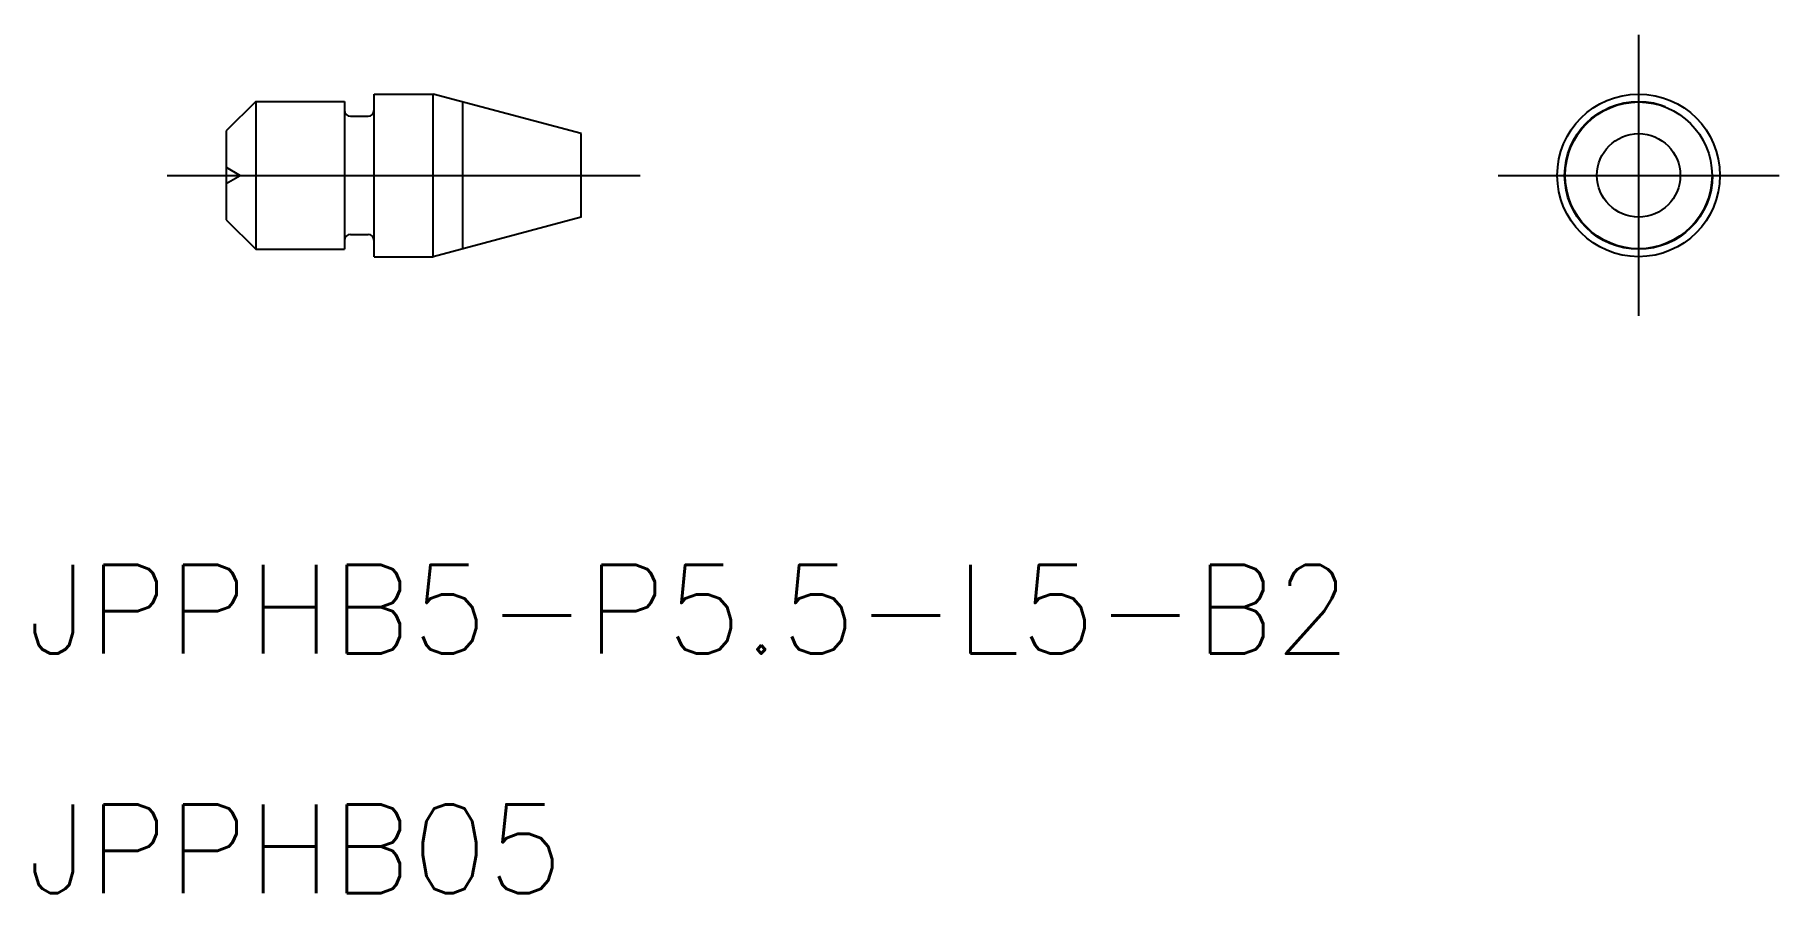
# Model space of a CAD drawing. Extents: x -54.2 to 4.8, y -24.3 to 4.8.
import ezdxf

# ---------------------------------------------------------------- set-up
doc = ezdxf.new("R2010")
doc.units = 0
doc.linetypes.add('CENTER', pattern=[50.8, 31.75, -6.35, 6.35, -6.35])
doc.linetypes.add('DASHED', pattern=[19.05, 12.7, -6.35])
doc.layers.get('0').update_dxf_attribs({"linetype": 'CONTINUOUS'})
doc.layers.add('CENTER', color=1, linetype='CENTER')
doc.styles.get("Standard").update_dxf_attribs({"font": 'txt.shx', "height": 3, "bigfont": 'bigfont.shx'})

# ---------------------------------------------------------------- blocks, each defined once
blk = doc.blocks.new('*U2')
at = {"color": 7, "linetype": 'CONTINUOUS'}
blk.add_text('JPPHB5-P5.5-L5-B2', height=3, dxfattribs=at).set_placement((-54.475, -16.169))
blk = doc.blocks.new('*U3')
at = {"color": 7, "linetype": 'CONTINUOUS'}
blk.add_text('JPPHB05', height=3, dxfattribs=at).set_placement((-54.475, -24.269))

msp = doc.modelspace()

# ---------------------------------------------------------------- linework, layer by layer
at = {"color": 7, "linetype": 'CONTINUOUS'}
for p, q in [((-46.75, 2.5), (-47.75, 1.5)), ((-46.75, 2.5), (-46.75, -2.5)), ((-46.75, 2.5), (-43.75, 2.5)), ((-43.75, 2.5), (-43.75, -2.5)), ((-42.75, -2.75), (-42.75, 2.75)), ((-42.75, 2.75), (-40.75, 2.75)), ((-35.75, 1.41), (-40.75, 2.75)), ((-40.75, -2.75), (-40.75, 2.75)), ((-39.75, -2.482), (-39.75, 2.482)), ((-43.55, 2), (-42.95, 2)), ((-47.75, 1.5), (-47.75, -1.5)), ((-35.75, -1.41), (-35.75, 1.41)), ((-47.75, -1.5), (-46.75, -2.5)), ((-35.75, -1.41), (-40.75, -2.75)), ((-43.55, -2), (-42.95, -2)), ((-46.75, -2.5), (-43.75, -2.5)), ((-42.75, -2.75), (-40.75, -2.75))]:
    msp.add_line(p, q, dxfattribs=at)
at = {"color": 3, "linetype": 'DASHED'}
for p in [(-47.75, 0.275), (-47.75, -0.275)]:
    msp.add_line(p, (-47.274, 0), dxfattribs=at)
at = {"color": 7, "linetype": 'CONTINUOUS'}
for radius in [2.75, 2.482, 1.41]:
    msp.add_circle((0, 0), radius, dxfattribs=at)
at = {"color": 3, "linetype": 'DASHED'}
msp.add_circle((0, 0), 2.5, dxfattribs=at)
at = {"color": 7, "linetype": 'CONTINUOUS'}
for centre, start, end in [((-43.55, 2.2), 180, 270), ((-42.95, 2.2), 270, 0), ((-43.55, -2.2), 90, 180), ((-42.95, -2.2), 0, 90)]:
    msp.add_arc(centre, 0.2, start, end, dxfattribs=at)
at = {"layer": 'CENTER', "color": 1, "linetype": 'CENTER'}
for p, q in [((0, 4.75), (0, -4.75)), ((-49.75, 0), (-33.75, 0)), ((-4.75, 0), (4.75, 0))]:
    msp.add_line(p, q, dxfattribs=at)

# ---------------------------------------------------------------- block references
at = {"color": 7, "linetype": 'CONTINUOUS'}
for name in ['*U2', '*U3']:
    msp.add_blockref(name, (0, 0), dxfattribs=at)

doc.saveas('drawing.dxf')
